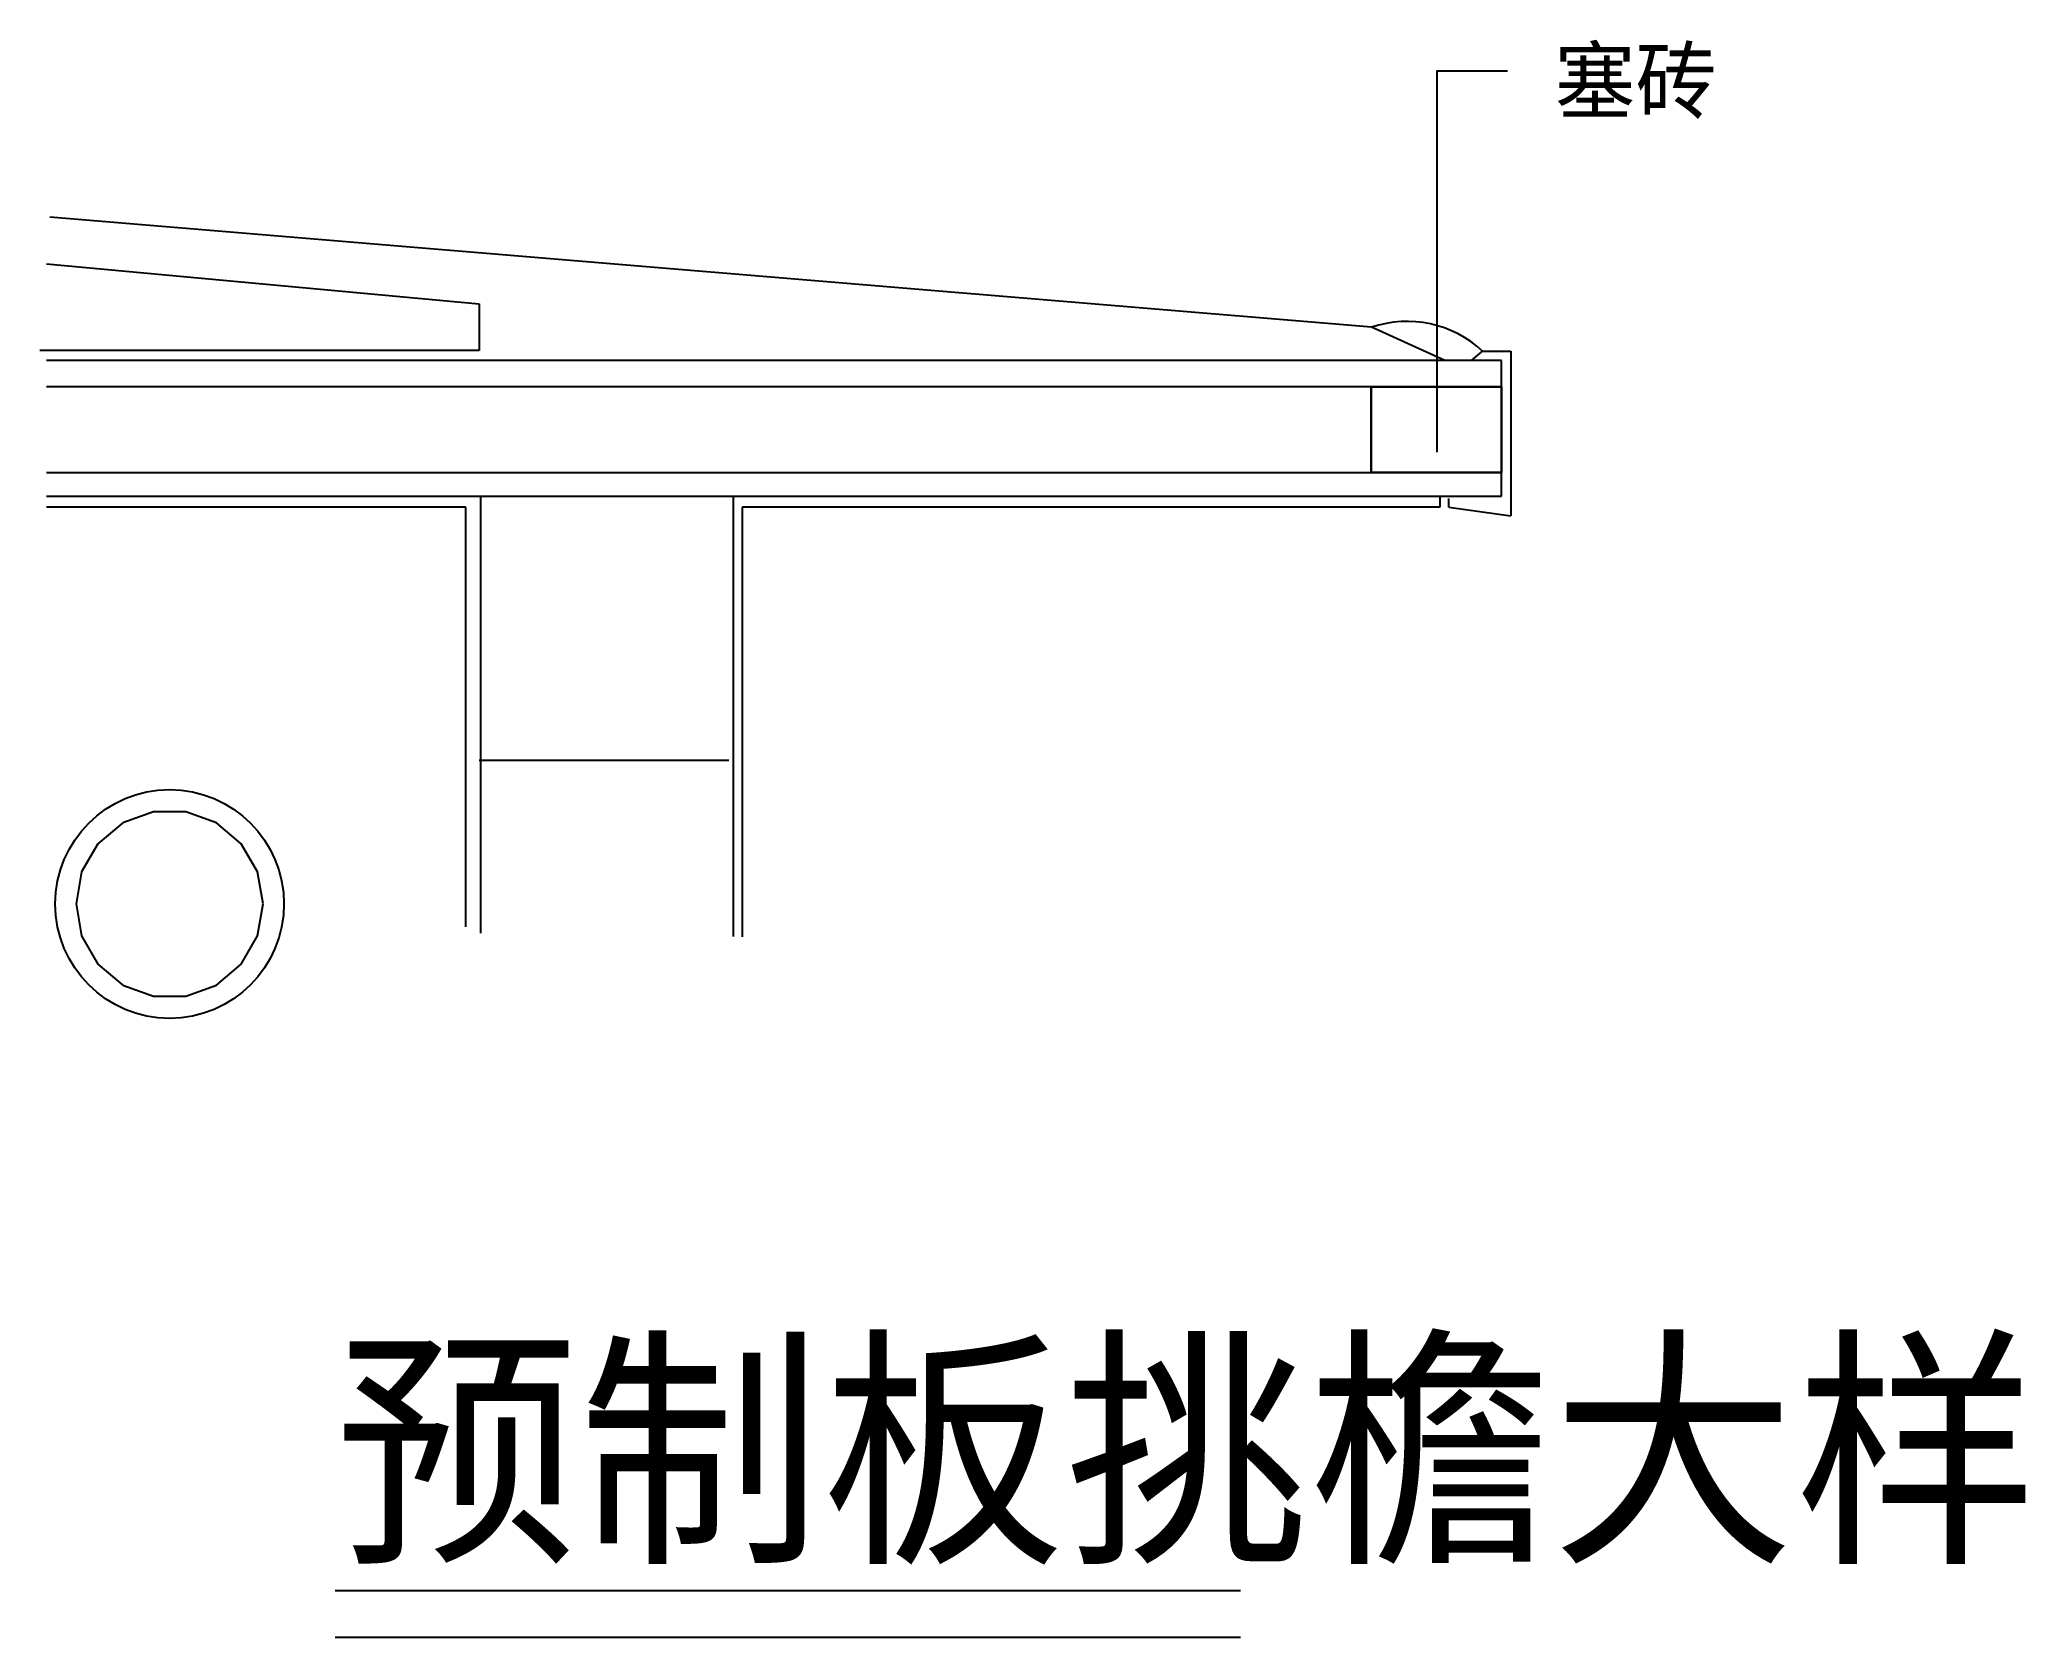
# Model space of a CAD drawing. Header units: metres. Extents: x 10727 to 12637, y 6222 to 7759.
import ezdxf

# ---------------------------------------------------------------- set-up
doc = ezdxf.new("R2010")
doc.units = ezdxf.units.M
doc.layers.add('PUB_DIM', color=3, linetype='Continuous')
doc.layers.add('PUB_TEXT', color=7, linetype='Continuous')

# ---------------------------------------------------------------- blocks, each defined once
blk = doc.blocks.new('M_N6')
for p, q in [((608.43, 582.13), (-663, 687.85)), ((-666.2, 643), (-249.86, 604.56)), ((-249.86, 604.56), (-249.86, 559.71)), ((678.89, 550.1), (608.43, 582.13)), ((-249.86, 559.71), (-672.6, 559.71)), ((704.67, 550.1), (715.18, 559.1)), ((715.18, 559.1), (742.49, 559.1)), ((742.49, 559.1), (742.49, 400.75)), ((-262.67, 409.13), (-666.2, 409.13)), ((-262.67, 5.47), (-262.67, 409.13)), ((-248.56, 419.72), (-248.56, 165.66)), ((674.21, 409.14), (3.14, 409.14)), ((3.14, 409.14), (3.14, -4.14)), ((674.21, 418.58), (674.21, 409.14)), ((682.61, 409.14), (682.61, 417.53)), ((682.61, 409.14), (742.49, 400.75)), ((-249.86, 165.66), (-9.67, 165.66)), ((-248.56, 165.66), (-248.56, -0.67))]:
    blk.add_line(p, q)
at = {"linetype": 'CONTINUOUS'}
for points in [[(733.33, 550.1), (-666.2, 550.1)], [(733.33, 419.7), (733.33, 550.1)], [(733.33, 524.67), (-666.2, 524.67)], [(608, 525.23), (608, 442.3)], [(-666.2, 442.3), (733.33, 442.3)], [(-666.2, 419.7), (733.33, 419.7)], [(-248.56, 419.72), (-248.56, -0.67)], [(-5.68, 418.31), (-5.68, -3.85)]]:
    blk.add_lwpolyline(points, dxfattribs=at)
blk.add_lwpolyline([(608, 442.3), (608, 524.67), (733.33, 524.67), (733.33, 442.3)], close=True)
blk.add_arc((642.49, 481.13), 106.59, 47.01, 108.64)
at = {"layer": 'PUB_DIM', "linetype": 'CONTINUOUS'}
for points in [[(671.36, 462.02), (671.36, 828.79), (739.09, 828.79)], [(-457.67, 27.54), (-463.1, 58.33), (-478.73, 85.39), (-502.67, 105.49), (-532.05, 116.18), (-563.3, 116.18), (-592.67, 105.49), (-616.62, 85.39), (-632.25, 58.33), (-637.67, 27.54), (-632.25, -3.24), (-616.62, -30.31), (-592.67, -50.4), (-563.3, -61.09), (-532.05, -61.09), (-502.67, -50.4), (-478.73, -30.31), (-463.1, -3.24), (-457.67, 27.54)]]:
    blk.add_lwpolyline(points, dxfattribs=at)
blk.add_circle((-547.67, 27.54), 110, dxfattribs=at)
at = {"layer": 'PUB_TEXT'}
blk.add_text('塞砖', height=60, dxfattribs=at).set_placement((784.24, 789.29))

msp = doc.modelspace()

# ---------------------------------------------------------------- linework, layer by layer
at = {"layer": 'PUB_TEXT'}
for points in [[(11011.57, 6267.37), (11882.23, 6267.37)], [(11011.57, 6222.37), (11882.23, 6222.37)]]:
    msp.add_lwpolyline(points, dxfattribs=at)

# ---------------------------------------------------------------- block references
msp.add_blockref('M_N6', (11400, 6900))

# ---------------------------------------------------------------- texts
msp.add_text('预制板挑檐大样', height=180, dxfattribs=at).set_placement((11011.57, 6312.37))

doc.saveas('drawing.dxf')
